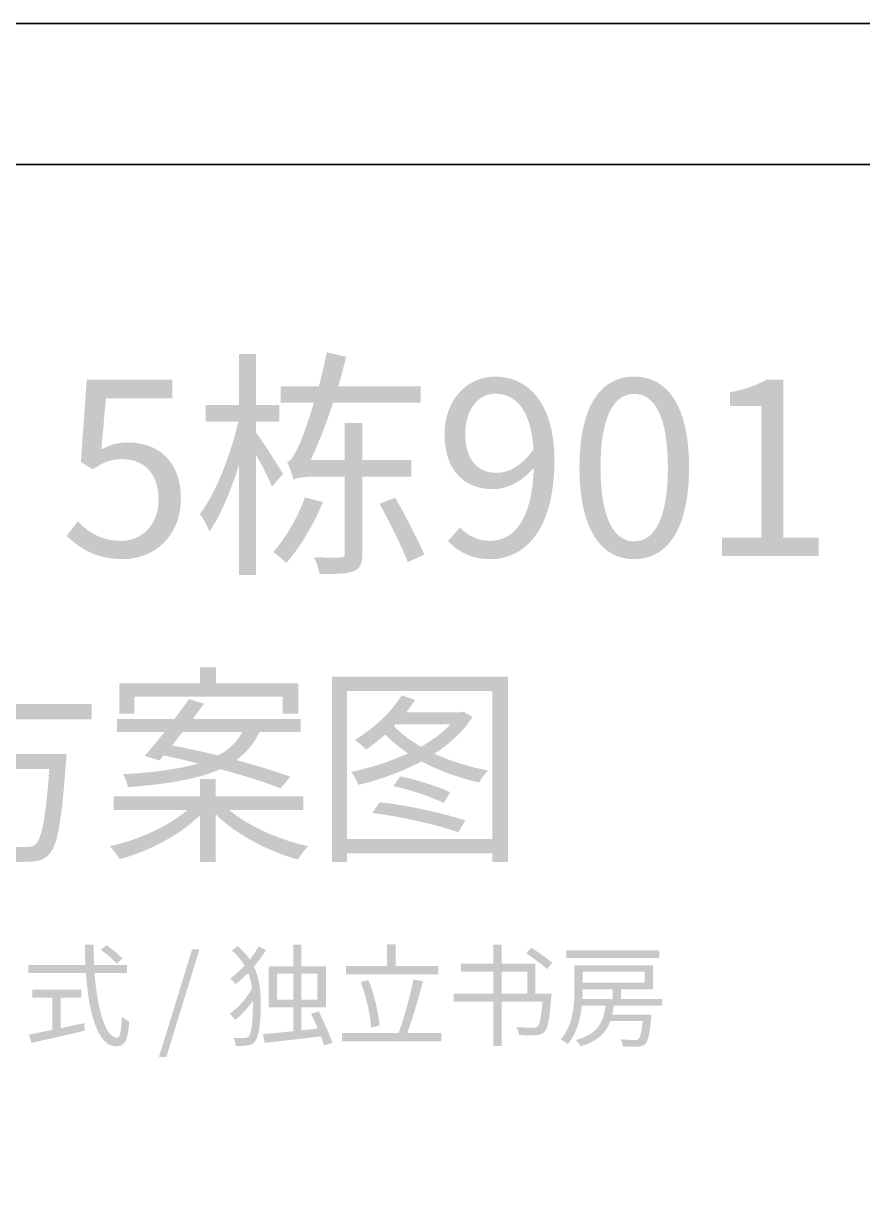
# Model space of a CAD drawing. Header units: millimetres. Extents: x -4600 to 229000, y -4300 to 19460.
# Drawn here: x 140977 to 143358, y 16114 to 19460 of the extents above; entities that cross this region are included whole.
import ezdxf

# ---------------------------------------------------------------- set-up
doc = ezdxf.new("R2010")
doc.units = ezdxf.units.MM
doc.header["$LTSCALE"] = 100
doc.layers.add('A-NOTE', color=7, linetype='Continuous', lineweight=18)
doc.layers.add('A-SHEET', color=7, linetype='Continuous', lineweight=35)

# ---------------------------------------------------------------- blocks, each defined once
blk = doc.blocks.new('A04_SHEET')
at = {"layer": 'A-NOTE'}
h = blk.add_hatch(color=256, dxfattribs=at)
edge = h.paths.add_edge_path()
edge.add_line((21588.8, 18523), (21588.8, 18378.4))
edge.add_line((21588.8, 18378.4), (21494, 18378.4))
edge.add_line((21494, 18378.4), (21494, 18330.6))
edge.add_line((21494, 18330.6), (21586.8, 18330.6))
edge.add_spline(control_points=[(21586.8, 18330.6), (21564.9, 18235.8), (21521.3, 18126), (21477.6, 18068.7)], knot_values=[0, 0, 0, 0, 1, 1, 1, 1], degree=3, periodic=0)
edge.add_spline(control_points=[(21477.6, 18068.7), (21487.2, 18055.7), (21499.5, 18033.9), (21504.9, 18019.6)], knot_values=[0, 0, 0, 0, 1, 1, 1, 1], degree=3, periodic=0)
edge.add_spline(control_points=[(21504.9, 18019.6), (21535.6, 18063.9), (21565.6, 18134.9), (21588.8, 18209.2)], knot_values=[0, 0, 0, 0, 1, 1, 1, 1], degree=3, periodic=0)
edge.add_line((21588.8, 18209.2), (21588.8, 17896.1))
edge.add_line((21588.8, 17896.1), (21637.2, 17896.1))
edge.add_line((21637.2, 17896.1), (21637.2, 18236.5))
edge.add_spline(control_points=[(21637.2, 18236.5), (21655, 18205.1), (21674.1, 18167.6), (21682.3, 18147.1)], knot_values=[0, 0, 0, 0, 1, 1, 1, 1], degree=3, periodic=0)
edge.add_line((21682.3, 18147.1), (21713.6, 18182.6))
edge.add_spline(control_points=[(21713.6, 18182.6), (21702.7, 18201.7), (21654.3, 18277.4), (21637.2, 18299.9)], knot_values=[0, 0, 0, 0, 1, 1, 1, 1], degree=3, periodic=0)
edge.add_line((21637.2, 18299.9), (21637.2, 18330.6))
edge.add_line((21637.2, 18330.6), (21703.4, 18330.6))
edge.add_line((21703.4, 18330.6), (21703.4, 18378.4))
edge.add_line((21703.4, 18378.4), (21637.2, 18378.4))
edge.add_line((21637.2, 18378.4), (21637.2, 18523))
edge.add_line((21637.2, 18523), (21588.8, 18523))
h = blk.add_hatch(color=256, dxfattribs=at)
edge = h.paths.add_edge_path()
edge.add_line((21706.8, 18431.6), (21706.8, 18384.5))
edge.add_line((21706.8, 18384.5), (21801, 18384.5))
edge.add_spline(control_points=[(21801, 18384.5), (21785.3, 18332), (21769.6, 18289.7), (21762.8, 18273.3)], knot_values=[0, 0, 0, 0, 1, 1, 1, 1], degree=3, periodic=0)
edge.add_spline(control_points=[(21762.8, 18273.3), (21748.4, 18242), (21738.2, 18220.1), (21725.2, 18216.7)], knot_values=[0, 0, 0, 0, 1, 1, 1, 1], degree=3, periodic=0)
edge.add_spline(control_points=[(21725.2, 18216.7), (21732.1, 18202.4), (21740.9, 18176.5), (21743.7, 18165.6)], knot_values=[0, 0, 0, 0, 1, 1, 1, 1], degree=3, periodic=0)
edge.add_spline(control_points=[(21743.7, 18165.6), (21749.8, 18171.7), (21772.3, 18175.1), (21803.7, 18175.1)], knot_values=[0, 0, 0, 0, 1, 1, 1, 1], degree=3, periodic=0)
edge.add_line((21803.7, 18175.1), (21888.9, 18175.1))
edge.add_line((21888.9, 18175.1), (21888.9, 17958.2))
edge.add_spline(control_points=[(21888.9, 17958.2), (21888.9, 17948.6), (21886.2, 17946.6), (21876.7, 17945.9), (21867.8, 17945.2), (21836.4, 17945.2), (21801.6, 17946.6)], knot_values=[0, 0, 0, 0, 1, 1, 1, 2, 2, 2, 2], degree=3, periodic=0)
edge.add_spline(control_points=[(21801.6, 17946.6), (21808.5, 17932.3), (21815.3, 17911.8), (21817.3, 17898.8)], knot_values=[0, 0, 0, 0, 1, 1, 1, 1], degree=3, periodic=0)
edge.add_spline(control_points=[(21817.3, 17898.8), (21863.7, 17898.8), (21894.4, 17899.5), (21914.2, 17907)], knot_values=[0, 0, 0, 0, 1, 1, 1, 1], degree=3, periodic=0)
edge.add_spline(control_points=[(21914.2, 17907), (21933.3, 17915.2), (21938.7, 17929.5), (21938.7, 17957.5)], knot_values=[0, 0, 0, 0, 1, 1, 1, 1], degree=3, periodic=0)
edge.add_line((21938.7, 17957.5), (21938.7, 18175.1))
edge.add_line((21938.7, 18175.1), (22077.9, 18175.1))
edge.add_line((22077.9, 18175.1), (22077.9, 18222.2))
edge.add_line((22077.9, 18222.2), (21938.7, 18222.2))
edge.add_line((21938.7, 18222.2), (21938.7, 18327.2))
edge.add_line((21938.7, 18327.2), (21888.9, 18327.2))
edge.add_line((21888.9, 18327.2), (21888.9, 18222.2))
edge.add_line((21888.9, 18222.2), (21792.1, 18222.2))
edge.add_spline(control_points=[(21792.1, 18222.2), (21814.6, 18269.9), (21836.4, 18325.9), (21855.5, 18384.5)], knot_values=[0, 0, 0, 0, 1, 1, 1, 1], degree=3, periodic=0)
edge.add_line((21855.5, 18384.5), (22103.8, 18384.5))
edge.add_line((22103.8, 18384.5), (22103.8, 18431.6))
edge.add_line((22103.8, 18431.6), (21870.5, 18431.6))
edge.add_spline(control_points=[(21870.5, 18431.6), (21878.7, 18459.5), (21886.2, 18487.5), (21892.4, 18514.8)], knot_values=[0, 0, 0, 0, 1, 1, 1, 1], degree=3, periodic=0)
edge.add_line((21892.4, 18514.8), (21837.1, 18527.8))
edge.add_spline(control_points=[(21837.1, 18527.8), (21831.7, 18495.7), (21823.5, 18463), (21815.3, 18431.6)], knot_values=[0, 0, 0, 0, 1, 1, 1, 1], degree=3, periodic=0)
edge.add_line((21815.3, 18431.6), (21706.8, 18431.6))
edge = h.paths.add_edge_path(flags=0)
edge.add_spline(control_points=[(21775.7, 18116.4), (21758, 18066), (21723.2, 18002.5), (21685.7, 17961.6)], knot_values=[0, 0, 0, 0, 1, 1, 1, 1], degree=3, periodic=0)
edge.add_spline(control_points=[(21685.7, 17961.6), (21696.6, 17953.4), (21713.6, 17939.8), (21722.5, 17930.2)], knot_values=[0, 0, 0, 0, 1, 1, 1, 1], degree=3, periodic=0)
edge.add_spline(control_points=[(21722.5, 17930.2), (21763.4, 17975.2), (21802.3, 18044.1), (21826.9, 18102.8)], knot_values=[0, 0, 0, 0, 1, 1, 1, 1], degree=3, periodic=0)
edge.add_line((21826.9, 18102.8), (21775.7, 18116.4))
edge = h.paths.add_edge_path(flags=0)
edge.add_spline(control_points=[(21987.2, 18098.7), (22016.5, 18045.5), (22051.3, 17974.6), (22067.7, 17932.9)], knot_values=[0, 0, 0, 0, 1, 1, 1, 1], degree=3, periodic=0)
edge.add_line((22067.7, 17932.9), (22114.7, 17954.1))
edge.add_spline(control_points=[(22114.7, 17954.1), (22097, 17994.3), (22061.5, 18063.2), (22032.2, 18115.1)], knot_values=[0, 0, 0, 0, 1, 1, 1, 1], degree=3, periodic=0)
edge.add_line((22032.2, 18115.1), (21987.2, 18098.7))
h = blk.add_hatch(color=256, dxfattribs=at)
edge = h.paths.add_edge_path()
edge.add_spline(control_points=[(21260, 17941.1), (21343.9, 17941.1), (21423.7, 18003.2), (21423.7, 18112.3), (21423.7, 18222.9), (21355.5, 18272), (21273, 18272), (21243, 18272), (21220.5, 18264.5), (21198, 18252.2)], knot_values=[0, 0, 0, 0, 1, 1, 1, 2, 2, 2, 3, 3, 3, 3], degree=3, periodic=0)
edge.add_line((21198, 18252.2), (21210.9, 18396.8))
edge.add_line((21210.9, 18396.8), (21399.2, 18396.8))
edge.add_line((21399.2, 18396.8), (21399.2, 18450))
edge.add_line((21399.2, 18450), (21156.3, 18450))
edge.add_line((21156.3, 18450), (21140, 18216.7))
edge.add_line((21140, 18216.7), (21173.4, 18195.6))
edge.add_spline(control_points=[(21173.4, 18195.6), (21202, 18214.7), (21223.2, 18224.9), (21256.6, 18224.9), (21319.4, 18224.9), (21360.3, 18182.6), (21360.3, 18111), (21360.3, 18038), (21313.2, 17993), (21253.9, 17993), (21195.9, 17993), (21159.1, 18019.6), (21131.1, 18048.2)], knot_values=[0, 0, 0, 0, 1, 1, 1, 2, 2, 2, 3, 3, 3, 4, 4, 4, 4], degree=3, periodic=0)
edge.add_line((21131.1, 18048.2), (21099.7, 18007.3))
edge.add_spline(control_points=[(21099.7, 18007.3), (21133.8, 17973.9), (21181.6, 17941.1), (21260, 17941.1)], knot_values=[0, 0, 0, 0, 1, 1, 1, 1], degree=3, periodic=0)
h = blk.add_hatch(color=256, dxfattribs=at)
edge = h.paths.add_edge_path()
edge.add_spline(control_points=[(22302.3, 17941.1), (22395.8, 17941.1), (22483.8, 18018.9), (22483.8, 18221.5), (22483.8, 18380.4), (22411.5, 18458.9), (22315.3, 18458.9), (22237.5, 18458.9), (22172, 18394.1), (22172, 18296.5), (22172, 18193.5), (22226.6, 18139.6), (22309.8, 18139.6), (22351.4, 18139.6), (22394.4, 18163.5), (22425.1, 18200.3)], knot_values=[0, 0, 0, 0, 1, 1, 1, 2, 2, 2, 3, 3, 3, 4, 4, 4, 5, 5, 5, 5], degree=3, periodic=0)
edge.add_spline(control_points=[(22425.1, 18200.3), (22420.3, 18045.5), (22364.4, 17993), (22300.3, 17993), (22267.5, 17993), (22237.5, 18007.3), (22215.7, 18031.2)], knot_values=[0, 0, 0, 0, 1, 1, 1, 2, 2, 2, 2], degree=3, periodic=0)
edge.add_line((22215.7, 18031.2), (22181.6, 17992.3))
edge.add_spline(control_points=[(22181.6, 17992.3), (22209.5, 17963), (22247.7, 17941.1), (22302.3, 17941.1)], knot_values=[0, 0, 0, 0, 1, 1, 1, 1], degree=3, periodic=0)
edge = h.paths.add_edge_path(flags=0)
edge.add_spline(control_points=[(22424.4, 18252.9), (22391, 18205.1), (22353.5, 18186), (22320.1, 18186), (22260.7, 18186), (22230.7, 18229.7), (22230.7, 18296.5), (22230.7, 18365.4), (22267.5, 18410.4), (22316, 18410.4), (22379.4, 18410.4), (22417.6, 18355.9), (22424.4, 18252.9)], knot_values=[0, 0, 0, 0, 1, 1, 1, 2, 2, 2, 3, 3, 3, 4, 4, 4, 4], degree=3, periodic=0)
h = blk.add_hatch(color=256, dxfattribs=at)
edge = h.paths.add_edge_path()
edge.add_spline(control_points=[(22710.2, 17941.1), (22805, 17941.1), (22865.8, 18027.1), (22865.8, 18201.7), (22865.8, 18375), (22805, 18458.9), (22710.2, 18458.9), (22614.7, 18458.9), (22554.7, 18375), (22554.7, 18201.7), (22554.7, 18027.1), (22614.7, 17941.1), (22710.2, 17941.1)], knot_values=[0, 0, 0, 0, 1, 1, 1, 2, 2, 2, 3, 3, 3, 4, 4, 4, 4], degree=3, periodic=0)
edge = h.paths.add_edge_path(flags=0)
edge.add_spline(control_points=[(22710.2, 17991.6), (22653.6, 17991.6), (22614.7, 18055), (22614.7, 18201.7), (22614.7, 18347.7), (22653.6, 18409.8), (22710.2, 18409.8), (22766.8, 18409.8), (22805.7, 18347.7), (22805.7, 18201.7), (22805.7, 18055), (22766.8, 17991.6), (22710.2, 17991.6)], knot_values=[0, 0, 0, 0, 1, 1, 1, 2, 2, 2, 3, 3, 3, 4, 4, 4, 4], degree=3, periodic=0)
h = blk.add_hatch(color=256, dxfattribs=at)
edge = h.paths.add_edge_path()
edge.add_line((22959.2, 17950), (23233.4, 17950))
edge.add_line((23233.4, 17950), (23233.4, 18001.8))
edge.add_line((23233.4, 18001.8), (23133.2, 18001.8))
edge.add_line((23133.2, 18001.8), (23133.2, 18450))
edge.add_line((23133.2, 18450), (23085.4, 18450))
edge.add_spline(control_points=[(23085.4, 18450), (23058.1, 18434.3), (23026.1, 18422.7), (22981.7, 18414.5)], knot_values=[0, 0, 0, 0, 1, 1, 1, 1], degree=3, periodic=0)
edge.add_line((22981.7, 18414.5), (22981.7, 18375))
edge.add_line((22981.7, 18375), (23071.1, 18375))
edge.add_line((23071.1, 18375), (23071.1, 18001.8))
edge.add_line((23071.1, 18001.8), (22959.2, 18001.8))
edge.add_line((22959.2, 18001.8), (22959.2, 17950))
h = blk.add_hatch(color=256, dxfattribs=at)
edge = h.paths.add_edge_path()
edge.add_line((20876, 17636), (20876, 17530.4))
edge.add_line((20876, 17530.4), (20632.9, 17530.4))
edge.add_line((20632.9, 17530.4), (20632.9, 17487.2))
edge.add_line((20632.9, 17487.2), (20817.8, 17487.2))
edge.add_spline(control_points=[(20817.8, 17487.2), (20811.2, 17348.5), (20793.8, 17192.4), (20626.3, 17116.2)], knot_values=[0, 0, 0, 0, 1, 1, 1, 1], degree=3, periodic=0)
edge.add_spline(control_points=[(20626.3, 17116.2), (20638.3, 17107.2), (20652.1, 17091), (20659.3, 17079.6)], knot_values=[0, 0, 0, 0, 1, 1, 1, 1], degree=3, periodic=0)
edge.add_spline(control_points=[(20659.3, 17079.6), (20781.8, 17138.4), (20829.8, 17238), (20851.4, 17345.5)], knot_values=[0, 0, 0, 0, 1, 1, 1, 1], degree=3, periodic=0)
edge.add_line((20851.4, 17345.5), (21050.1, 17345.5))
edge.add_spline(control_points=[(21050.1, 17345.5), (21040.5, 17206.8), (21028.5, 17147.4), (21011.1, 17131.8), (21003.9, 17125.2), (20996.1, 17124.6), (20982.3, 17124.6), (20966.7, 17124.6), (20924, 17125.2), (20880.8, 17128.8)], knot_values=[0, 0, 0, 0, 1, 1, 1, 2, 2, 2, 3, 3, 3, 3], degree=3, periodic=0)
edge.add_spline(control_points=[(20880.8, 17128.8), (20889.8, 17116.2), (20895.8, 17097.6), (20897, 17085)], knot_values=[0, 0, 0, 0, 1, 1, 1, 1], degree=3, periodic=0)
edge.add_spline(control_points=[(20897, 17085), (20937.2, 17082.6), (20977.5, 17082), (20997.9, 17083.2), (21021.3, 17084.4), (21035.7, 17089.2), (21049.5, 17103.6), (21072.9, 17127.6), (21085.5, 17194.2), (21097.5, 17366.5)], knot_values=[0, 0, 0, 0, 1, 1, 1, 2, 2, 2, 3, 3, 3, 3], degree=3, periodic=0)
edge.add_spline(control_points=[(21097.5, 17366.5), (21098.7, 17373.7), (21099.3, 17388.7), (21099.3, 17388.7)], knot_values=[0, 0, 0, 0, 1, 1, 1, 1], degree=3, periodic=0)
edge.add_line((21099.3, 17388.7), (20858.6, 17388.7))
edge.add_spline(control_points=[(20858.6, 17388.7), (20862.8, 17421.7), (20865.8, 17454.7), (20867.6, 17487.2)], knot_values=[0, 0, 0, 0, 1, 1, 1, 1], degree=3, periodic=0)
edge.add_line((20867.6, 17487.2), (21170.2, 17487.2))
edge.add_line((21170.2, 17487.2), (21170.2, 17530.4))
edge.add_line((21170.2, 17530.4), (20922.2, 17530.4))
edge.add_line((20922.2, 17530.4), (20922.2, 17636))
edge.add_line((20922.2, 17636), (20876, 17636))
for points in [[(21249.4, 17589.2), (21249.4, 17502.8), (21292, 17502.8), (21292, 17550.8), (21712.8, 17550.8), (21712.8, 17502.8), (21756.6, 17502.8), (21756.6, 17589.2), (21523.1, 17589.2), (21523.1, 17634.2), (21478.1, 17634.2), (21478.1, 17589.2), (21249.4, 17589.2)], [(21361.3, 16528.8), (21382.3, 16528.8), (21476.2, 16834.1), (21455.5, 16834.1), (21361.3, 16528.8)], [(22009, 16848.6), (22009, 16786.8), (21891.9, 16786.8), (21891.9, 16763.5), (22153.9, 16763.5), (22153.9, 16786.8), (22033.4, 16786.8), (22033.4, 16848.6), (22009, 16848.6)], [(22517.9, 16831.6), (22517.9, 16810.3), (22781.5, 16810.3), (22781.5, 16831.6), (22517.9, 16831.6)]]:
    blk.add_hatch(color=256, dxfattribs=at).paths.add_polyline_path(points)
h = blk.add_hatch(color=256, dxfattribs=at)
h.paths.add_polyline_path([(21852.1, 17607.8), (21852.1, 17082), (21895.3, 17082), (21895.3, 17107.2), (22307.1, 17107.2), (22307.1, 17082), (22352.1, 17082), (22352.1, 17607.8), (21852.1, 17607.8)])
h.paths.add_polyline_path([(21895.3, 17147.4), (21895.3, 17567), (22307.1, 17567), (22307.1, 17147.4), (21895.3, 17147.4)], flags=0)
edge = h.paths.add_edge_path(flags=0)
edge.add_spline(control_points=[(22050.2, 17555), (22020.1, 17505.8), (21968.5, 17458.9), (21916.9, 17428.3)], knot_values=[0, 0, 0, 0, 1, 1, 1, 1], degree=3, periodic=0)
edge.add_spline(control_points=[(21916.9, 17428.3), (21926.5, 17422.3), (21942.1, 17408.5), (21948.7, 17401.3)], knot_values=[0, 0, 0, 0, 1, 1, 1, 1], degree=3, periodic=0)
edge.add_spline(control_points=[(21948.7, 17401.3), (21966.7, 17413.3), (21985.3, 17427.7), (22003.9, 17443.9)], knot_values=[0, 0, 0, 0, 1, 1, 1, 1], degree=3, periodic=0)
edge.add_spline(control_points=[(22003.9, 17443.9), (22021.9, 17424.7), (22044.1, 17406.7), (22068.2, 17390.5)], knot_values=[0, 0, 0, 0, 1, 1, 1, 1], degree=3, periodic=0)
edge.add_spline(control_points=[(22068.2, 17390.5), (22017.1, 17366.5), (21959.5, 17348.5), (21906.1, 17337.7)], knot_values=[0, 0, 0, 0, 1, 1, 1, 1], degree=3, periodic=0)
edge.add_spline(control_points=[(21906.1, 17337.7), (21913.9, 17329.3), (21923.5, 17311.9), (21927.7, 17301.1)], knot_values=[0, 0, 0, 0, 1, 1, 1, 1], degree=3, periodic=0)
edge.add_spline(control_points=[(21927.7, 17301.1), (21986.5, 17314.9), (22049.5, 17337.1), (22106.6, 17367.7)], knot_values=[0, 0, 0, 0, 1, 1, 1, 1], degree=3, periodic=0)
edge.add_spline(control_points=[(22106.6, 17367.7), (22156.4, 17340.7), (22213.4, 17320.3), (22270.5, 17307.7)], knot_values=[0, 0, 0, 0, 1, 1, 1, 1], degree=3, periodic=0)
edge.add_spline(control_points=[(22270.5, 17307.7), (22275.9, 17318.5), (22287.3, 17334.1), (22295.7, 17341.9)], knot_values=[0, 0, 0, 0, 1, 1, 1, 1], degree=3, periodic=0)
edge.add_spline(control_points=[(22295.7, 17341.9), (22242.8, 17351.5), (22190, 17367.7), (22143.2, 17389.3)], knot_values=[0, 0, 0, 0, 1, 1, 1, 1], degree=3, periodic=0)
edge.add_spline(control_points=[(22143.2, 17389.3), (22188.2, 17418.7), (22226, 17452.9), (22251.2, 17493.8)], knot_values=[0, 0, 0, 0, 1, 1, 1, 1], degree=3, periodic=0)
edge.add_line((22251.2, 17493.8), (22225.4, 17508.8))
edge.add_line((22225.4, 17508.8), (22218.8, 17507))
edge.add_line((22218.8, 17507), (22063.4, 17507))
edge.add_spline(control_points=[(22063.4, 17507), (22072.4, 17518.4), (22080.8, 17529.8), (22088, 17541.8)], knot_values=[0, 0, 0, 0, 1, 1, 1, 1], degree=3, periodic=0)
edge.add_line((22088, 17541.8), (22050.2, 17555))
edge = h.paths.add_edge_path(flags=0)
edge.add_line((22028.5, 17468), (22032.7, 17472.2))
edge.add_line((22032.7, 17472.2), (22188.2, 17472.2))
edge.add_spline(control_points=[(22188.2, 17472.2), (22166.6, 17448.7), (22137.8, 17427.7), (22105.4, 17409.1)], knot_values=[0, 0, 0, 0, 1, 1, 1, 1], degree=3, periodic=0)
edge.add_spline(control_points=[(22105.4, 17409.1), (22074.8, 17426.5), (22048.3, 17446.3), (22028.5, 17468)], knot_values=[0, 0, 0, 0, 1, 1, 1, 1], degree=3, periodic=0)
edge = h.paths.add_edge_path(flags=0)
edge.add_spline(control_points=[(21966.7, 17221.2), (22049.5, 17211), (22153.4, 17187), (22211, 17166.6)], knot_values=[0, 0, 0, 0, 1, 1, 1, 1], degree=3, periodic=0)
edge.add_line((22211, 17166.6), (22230.8, 17200.2))
edge.add_spline(control_points=[(22230.8, 17200.2), (22172.6, 17219.4), (22068.8, 17242.9), (21987.7, 17251.9)], knot_values=[0, 0, 0, 0, 1, 1, 1, 1], degree=3, periodic=0)
edge.add_line((21987.7, 17251.9), (21966.7, 17221.2))
edge = h.paths.add_edge_path(flags=0)
edge.add_spline(control_points=[(22026.7, 17297.5), (22074.8, 17287.3), (22136, 17266.3), (22169.6, 17249.5)], knot_values=[0, 0, 0, 0, 1, 1, 1, 1], degree=3, periodic=0)
edge.add_line((22169.6, 17249.5), (22188.2, 17280.1))
edge.add_spline(control_points=[(22188.2, 17280.1), (22154.6, 17295.7), (22094, 17315.5), (22045.9, 17325.1)], knot_values=[0, 0, 0, 0, 1, 1, 1, 1], degree=3, periodic=0)
edge.add_line((22045.9, 17325.1), (22026.7, 17297.5))
h = blk.add_hatch(color=256, dxfattribs=at)
edge = h.paths.add_edge_path()
edge.add_line((21446.9, 17544.2), (21405.5, 17487.8))
edge.add_line((21405.5, 17487.8), (21242.8, 17487.8))
edge.add_line((21242.8, 17487.8), (21242.8, 17451.1))
edge.add_line((21242.8, 17451.1), (21377.2, 17451.1))
edge.add_spline(control_points=[(21377.2, 17451.1), (21357.4, 17425.9), (21337.6, 17401.9), (21320.8, 17383.3)], knot_values=[0, 0, 0, 0, 1, 1, 1, 1], degree=3, periodic=0)
edge.add_line((21320.8, 17383.3), (21362.8, 17370.1))
edge.add_line((21362.8, 17370.1), (21374.8, 17384.5))
edge.add_spline(control_points=[(21374.8, 17384.5), (21406.1, 17377.9), (21439.7, 17370.1), (21472.7, 17361.7)], knot_values=[0, 0, 0, 0, 1, 1, 1, 1], degree=3, periodic=0)
edge.add_spline(control_points=[(21472.7, 17361.7), (21422.3, 17346.7), (21353.2, 17336.5), (21259, 17331.1)], knot_values=[0, 0, 0, 0, 1, 1, 1, 1], degree=3, periodic=0)
edge.add_spline(control_points=[(21259, 17331.1), (21264.4, 17321.5), (21271.6, 17305.3), (21273.4, 17294.5)], knot_values=[0, 0, 0, 0, 1, 1, 1, 1], degree=3, periodic=0)
edge.add_spline(control_points=[(21273.4, 17294.5), (21392.9, 17303.5), (21476.3, 17319.1), (21535.1, 17345.5)], knot_values=[0, 0, 0, 0, 1, 1, 1, 1], degree=3, periodic=0)
edge.add_spline(control_points=[(21535.1, 17345.5), (21602.3, 17327.5), (21664.8, 17307.7), (21706.8, 17290.9)], knot_values=[0, 0, 0, 0, 1, 1, 1, 1], degree=3, periodic=0)
edge.add_line((21706.8, 17290.9), (21733.8, 17323.9))
edge.add_spline(control_points=[(21733.8, 17323.9), (21694.2, 17338.9), (21639.6, 17355.7), (21580.7, 17371.3)], knot_values=[0, 0, 0, 0, 1, 1, 1, 1], degree=3, periodic=0)
edge.add_spline(control_points=[(21580.7, 17371.3), (21610.8, 17392.9), (21631.8, 17418.7), (21646.8, 17451.1)], knot_values=[0, 0, 0, 0, 1, 1, 1, 1], degree=3, periodic=0)
edge.add_line((21646.8, 17451.1), (21763.2, 17451.1))
edge.add_line((21763.2, 17451.1), (21763.2, 17487.8))
edge.add_line((21763.2, 17487.8), (21457.1, 17487.8))
edge.add_line((21457.1, 17487.8), (21489.5, 17531))
edge.add_line((21489.5, 17531), (21446.9, 17544.2))
edge = h.paths.add_edge_path(flags=0)
edge.add_line((21428.9, 17451.1), (21598.1, 17451.1))
edge.add_spline(control_points=[(21598.1, 17451.1), (21583.7, 17424.1), (21562.1, 17401.9), (21529.1, 17384.5)], knot_values=[0, 0, 0, 0, 1, 1, 1, 1], degree=3, periodic=0)
edge.add_spline(control_points=[(21529.1, 17384.5), (21484.7, 17395.3), (21439.1, 17404.9), (21398.3, 17412.7)], knot_values=[0, 0, 0, 0, 1, 1, 1, 1], degree=3, periodic=0)
edge.add_line((21398.3, 17412.7), (21428.9, 17451.1))
h = blk.add_hatch(color=256, dxfattribs=at)
edge = h.paths.add_edge_path()
edge.add_line((21232.6, 17268.1), (21232.6, 17229.6))
edge.add_line((21232.6, 17229.6), (21442.1, 17229.6))
edge.add_spline(control_points=[(21442.1, 17229.6), (21388.6, 17183.4), (21301.6, 17144.4), (21221.8, 17127)], knot_values=[0, 0, 0, 0, 1, 1, 1, 1], degree=3, periodic=0)
edge.add_spline(control_points=[(21221.8, 17127), (21230.8, 17118), (21244, 17101.2), (21250, 17090.4)], knot_values=[0, 0, 0, 0, 1, 1, 1, 1], degree=3, periodic=0)
edge.add_spline(control_points=[(21250, 17090.4), (21332.2, 17112), (21421.1, 17158.8), (21477.5, 17214.6)], knot_values=[0, 0, 0, 0, 1, 1, 1, 1], degree=3, periodic=0)
edge.add_line((21477.5, 17214.6), (21477.5, 17082.6))
edge.add_line((21477.5, 17082.6), (21522.5, 17082.6))
edge.add_line((21522.5, 17082.6), (21522.5, 17217.6))
edge.add_spline(control_points=[(21522.5, 17217.6), (21580.1, 17160), (21672, 17112), (21756, 17089.2)], knot_values=[0, 0, 0, 0, 1, 1, 1, 1], degree=3, periodic=0)
edge.add_spline(control_points=[(21756, 17089.2), (21762, 17100.6), (21775.2, 17118), (21784.8, 17127)], knot_values=[0, 0, 0, 0, 1, 1, 1, 1], degree=3, periodic=0)
edge.add_spline(control_points=[(21784.8, 17127), (21703.8, 17144.4), (21615.6, 17183.4), (21560.9, 17229.6)], knot_values=[0, 0, 0, 0, 1, 1, 1, 1], degree=3, periodic=0)
edge.add_line((21560.9, 17229.6), (21771, 17229.6))
edge.add_line((21771, 17229.6), (21771, 17268.1))
edge.add_line((21771, 17268.1), (21522.5, 17268.1))
edge.add_line((21522.5, 17268.1), (21522.5, 17317.9))
edge.add_line((21522.5, 17317.9), (21477.5, 17317.9))
edge.add_line((21477.5, 17317.9), (21477.5, 17268.1))
edge.add_line((21477.5, 17268.1), (21232.6, 17268.1))
h = blk.add_hatch(color=256, dxfattribs=at)
edge = h.paths.add_edge_path()
edge.add_spline(control_points=[(21151.1, 16847.3), (21151.1, 16827.9), (21151.7, 16808.7), (21152.7, 16789.9)], knot_values=[0, 0, 0, 0, 1, 1, 1, 1], degree=3, periodic=0)
edge.add_line((21152.7, 16789.9), (20991.1, 16789.9))
edge.add_line((20991.1, 16789.9), (20991.1, 16767))
edge.add_line((20991.1, 16767), (21154.2, 16767))
edge.add_spline(control_points=[(21154.2, 16767), (21162.4, 16650.3), (21188.7, 16559.3), (21240.2, 16559.3), (21264.4, 16559.3), (21273.2, 16575.3), (21277.2, 16630.2)], knot_values=[0, 0, 0, 0, 1, 1, 1, 2, 2, 2, 2], degree=3, periodic=0)
edge.add_spline(control_points=[(21277.2, 16630.2), (21270.6, 16632.7), (21261.9, 16638), (21256.5, 16643.4)], knot_values=[0, 0, 0, 0, 1, 1, 1, 1], degree=3, periodic=0)
edge.add_spline(control_points=[(21256.5, 16643.4), (21254.3, 16601.3), (21250.9, 16583.7), (21242.1, 16583.7), (21211, 16583.7), (21186.5, 16660.6), (21178.7, 16767)], knot_values=[0, 0, 0, 0, 1, 1, 1, 2, 2, 2, 2], degree=3, periodic=0)
edge.add_line((21178.7, 16767), (21271, 16767))
edge.add_line((21271, 16767), (21271, 16789.9))
edge.add_line((21271, 16789.9), (21177.4, 16789.9))
edge.add_spline(control_points=[(21177.4, 16789.9), (21176.5, 16808.4), (21176.2, 16827.6), (21176.2, 16847.3)], knot_values=[0, 0, 0, 0, 1, 1, 1, 1], degree=3, periodic=0)
edge.add_line((21176.2, 16847.3), (21151.1, 16847.3))
edge = h.paths.add_edge_path(flags=0)
edge.add_line((20992.3, 16592.5), (20999.8, 16569.3))
edge.add_spline(control_points=[(20999.8, 16569.3), (21040, 16578.1), (21097.7, 16591.3), (21151.1, 16603.8)], knot_values=[0, 0, 0, 0, 1, 1, 1, 1], degree=3, periodic=0)
edge.add_line((21151.1, 16603.8), (21149.2, 16625.2))
edge.add_line((21149.2, 16625.2), (21082.1, 16610.7))
edge.add_line((21082.1, 16610.7), (21082.1, 16697.3))
edge.add_line((21082.1, 16697.3), (21140.7, 16697.3))
edge.add_line((21140.7, 16697.3), (21140.7, 16720.2))
edge.add_line((21140.7, 16720.2), (21002, 16720.2))
edge.add_line((21002, 16720.2), (21002, 16697.3))
edge.add_line((21002, 16697.3), (21058.5, 16697.3))
edge.add_line((21058.5, 16697.3), (21058.5, 16606))
edge.add_line((21058.5, 16606), (20992.3, 16592.5))
edge = h.paths.add_edge_path(flags=0)
edge.add_spline(control_points=[(21196.3, 16833.2), (21212.6, 16821.9), (21232, 16805), (21241.5, 16793.7)], knot_values=[0, 0, 0, 0, 1, 1, 1, 1], degree=3, periodic=0)
edge.add_line((21241.5, 16793.7), (21257.8, 16808.4))
edge.add_spline(control_points=[(21257.8, 16808.4), (21248.4, 16819.4), (21228.3, 16835.4), (21212.3, 16846.4)], knot_values=[0, 0, 0, 0, 1, 1, 1, 1], degree=3, periodic=0)
edge.add_line((21212.3, 16846.4), (21196.3, 16833.2))
h = blk.add_hatch(color=256, dxfattribs=at)
edge = h.paths.add_edge_path()
edge.add_spline(control_points=[(21644.4, 16843.2), (21637.8, 16831), (21629.3, 16818.1), (21619.2, 16805.9)], knot_values=[0, 0, 0, 0, 1, 1, 1, 1], degree=3, periodic=0)
edge.add_spline(control_points=[(21619.2, 16805.9), (21610.5, 16818.8), (21599.2, 16831.3), (21584.7, 16843.6)], knot_values=[0, 0, 0, 0, 1, 1, 1, 1], degree=3, periodic=0)
edge.add_line((21584.7, 16843.6), (21568.1, 16831))
edge.add_spline(control_points=[(21568.1, 16831), (21583.8, 16817.2), (21595.7, 16803.1), (21604.2, 16788.3)], knot_values=[0, 0, 0, 0, 1, 1, 1, 1], degree=3, periodic=0)
edge.add_spline(control_points=[(21604.2, 16788.3), (21591.3, 16774.5), (21577.5, 16761.7), (21563.1, 16751.3)], knot_values=[0, 0, 0, 0, 1, 1, 1, 1], degree=3, periodic=0)
edge.add_spline(control_points=[(21563.1, 16751.3), (21568.4, 16747.5), (21575.6, 16740.9), (21579.4, 16736.2)], knot_values=[0, 0, 0, 0, 1, 1, 1, 1], degree=3, periodic=0)
edge.add_spline(control_points=[(21579.4, 16736.2), (21591.3, 16745.7), (21603.2, 16756.3), (21614.5, 16767.6)], knot_values=[0, 0, 0, 0, 1, 1, 1, 1], degree=3, periodic=0)
edge.add_spline(control_points=[(21614.5, 16767.6), (21620.2, 16753.5), (21623.6, 16738.8), (21625.5, 16723.7)], knot_values=[0, 0, 0, 0, 1, 1, 1, 1], degree=3, periodic=0)
edge.add_spline(control_points=[(21625.5, 16723.7), (21610.8, 16696.4), (21585, 16666.9), (21561.8, 16652.1)], knot_values=[0, 0, 0, 0, 1, 1, 1, 1], degree=3, periodic=0)
edge.add_spline(control_points=[(21561.8, 16652.1), (21567.5, 16647.8), (21574.1, 16639.6), (21577.8, 16634.3)], knot_values=[0, 0, 0, 0, 1, 1, 1, 1], degree=3, periodic=0)
edge.add_spline(control_points=[(21577.8, 16634.3), (21594.8, 16647.4), (21613, 16667.5), (21628, 16688.9)], knot_values=[0, 0, 0, 0, 1, 1, 1, 1], degree=3, periodic=0)
edge.add_line((21628, 16688.9), (21628, 16678.8))
edge.add_spline(control_points=[(21628, 16678.8), (21628, 16637.4), (21624.9, 16599.4), (21617.1, 16588.8), (21614.5, 16585.3), (21611.4, 16584.1), (21606.7, 16583.4), (21599.8, 16582.5), (21587.6, 16582.5), (21572.5, 16583.4)], knot_values=[0, 0, 0, 0, 1, 1, 1, 2, 2, 2, 3, 3, 3, 3], degree=3, periodic=0)
edge.add_spline(control_points=[(21572.5, 16583.4), (21576.6, 16576.8), (21579.1, 16568.4), (21579.4, 16560.8)], knot_values=[0, 0, 0, 0, 1, 1, 1, 1], degree=3, periodic=0)
edge.add_spline(control_points=[(21579.4, 16560.8), (21592.6, 16560.2), (21605.4, 16560.5), (21616.1, 16562.4)], knot_values=[0, 0, 0, 0, 1, 1, 1, 1], degree=3, periodic=0)
edge.add_spline(control_points=[(21616.1, 16562.4), (21624, 16563.7), (21629.9, 16567.1), (21634, 16572.8)], knot_values=[0, 0, 0, 0, 1, 1, 1, 1], degree=3, periodic=0)
edge.add_spline(control_points=[(21634, 16572.8), (21646.9, 16590), (21650.3, 16632.4), (21650.3, 16678.2), (21650.3, 16715.5), (21647.5, 16751.6), (21630.9, 16785.5)], knot_values=[0, 0, 0, 0, 1, 1, 1, 2, 2, 2, 2], degree=3, periodic=0)
edge.add_spline(control_points=[(21630.9, 16785.5), (21644, 16800.6), (21655.6, 16816.9), (21665.1, 16832.9)], knot_values=[0, 0, 0, 0, 1, 1, 1, 1], degree=3, periodic=0)
edge.add_line((21665.1, 16832.9), (21644.4, 16843.2))
h = blk.add_hatch(color=256, dxfattribs=at)
edge = h.paths.add_edge_path()
edge.add_line((21673.2, 16786.4), (21673.2, 16670.3))
edge.add_line((21673.2, 16670.3), (21742.3, 16670.3))
edge.add_line((21742.3, 16670.3), (21742.3, 16602.3))
edge.add_line((21742.3, 16602.3), (21656.9, 16593.8))
edge.add_line((21656.9, 16593.8), (21661.3, 16569.3))
edge.add_spline(control_points=[(21661.3, 16569.3), (21703.3, 16574), (21763.6, 16580.6), (21821, 16587.8)], knot_values=[0, 0, 0, 0, 1, 1, 1, 1], degree=3, periodic=0)
edge.add_spline(control_points=[(21821, 16587.8), (21824.8, 16577.8), (21827.9, 16568.7), (21830.1, 16561.2)], knot_values=[0, 0, 0, 0, 1, 1, 1, 1], degree=3, periodic=0)
edge.add_line((21830.1, 16561.2), (21853.6, 16569.6))
edge.add_spline(control_points=[(21853.6, 16569.6), (21846.1, 16592.2), (21829.2, 16629.9), (21814.7, 16658.4)], knot_values=[0, 0, 0, 0, 1, 1, 1, 1], degree=3, periodic=0)
edge.add_line((21814.7, 16658.4), (21793.1, 16651.8))
edge.add_spline(control_points=[(21793.1, 16651.8), (21799.4, 16639), (21805.9, 16624.2), (21812.2, 16609.8)], knot_values=[0, 0, 0, 0, 1, 1, 1, 1], degree=3, periodic=0)
edge.add_line((21812.2, 16609.8), (21765.8, 16604.8))
edge.add_line((21765.8, 16604.8), (21765.8, 16670.3))
edge.add_line((21765.8, 16670.3), (21835.1, 16670.3))
edge.add_line((21835.1, 16670.3), (21835.1, 16786.4))
edge.add_line((21835.1, 16786.4), (21765.8, 16786.4))
edge.add_line((21765.8, 16786.4), (21765.8, 16847.9))
edge.add_line((21765.8, 16847.9), (21742.3, 16847.9))
edge.add_line((21742.3, 16847.9), (21742.3, 16786.4))
edge.add_line((21742.3, 16786.4), (21673.2, 16786.4))
h.paths.add_polyline_path([(21696.4, 16765.7), (21742.3, 16765.7), (21742.3, 16691.4), (21696.4, 16691.4), (21696.4, 16765.7)], flags=0)
h.paths.add_polyline_path([(21765.8, 16765.7), (21811, 16765.7), (21811, 16691.4), (21765.8, 16691.4), (21765.8, 16765.7)], flags=0)
h = blk.add_hatch(color=256, dxfattribs=at)
edge = h.paths.add_edge_path()
edge.add_line((22218.3, 16793.7), (22218.3, 16770.8))
edge.add_line((22218.3, 16770.8), (22309.9, 16770.8))
edge.add_line((22309.9, 16770.8), (22309.9, 16708.9))
edge.add_line((22309.9, 16708.9), (22197.5, 16708.9))
edge.add_line((22197.5, 16708.9), (22197.5, 16686.4))
edge.add_line((22197.5, 16686.4), (22309.9, 16686.4))
edge.add_line((22309.9, 16686.4), (22309.9, 16560.2))
edge.add_line((22309.9, 16560.2), (22333.7, 16560.2))
edge.add_line((22333.7, 16560.2), (22333.7, 16686.4))
edge.add_line((22333.7, 16686.4), (22449.8, 16686.4))
edge.add_spline(control_points=[(22449.8, 16686.4), (22446.4, 16640.9), (22442, 16621.1), (22435.7, 16615.4), (22432.6, 16612.6), (22429.1, 16612.3), (22422.5, 16612.3), (22415.3, 16612.3), (22394.9, 16612.6), (22375.1, 16614.5)], knot_values=[0, 0, 0, 0, 1, 1, 1, 2, 2, 2, 3, 3, 3, 3], degree=3, periodic=0)
edge.add_spline(control_points=[(22375.1, 16614.5), (22379.5, 16607.9), (22382.7, 16598.5), (22383.3, 16591.6)], knot_values=[0, 0, 0, 0, 1, 1, 1, 1], degree=3, periodic=0)
edge.add_spline(control_points=[(22383.3, 16591.6), (22402.4, 16590.6), (22421.3, 16590.3), (22431, 16591)], knot_values=[0, 0, 0, 0, 1, 1, 1, 1], degree=3, periodic=0)
edge.add_spline(control_points=[(22431, 16591), (22442, 16591.9), (22449.2, 16593.8), (22455.5, 16600.7)], knot_values=[0, 0, 0, 0, 1, 1, 1, 1], degree=3, periodic=0)
edge.add_spline(control_points=[(22455.5, 16600.7), (22464.9, 16609.8), (22469.9, 16635.2), (22474.6, 16698.3)], knot_values=[0, 0, 0, 0, 1, 1, 1, 1], degree=3, periodic=0)
edge.add_spline(control_points=[(22474.6, 16698.3), (22474.9, 16701.7), (22475.6, 16708.9), (22475.6, 16708.9)], knot_values=[0, 0, 0, 0, 1, 1, 1, 1], degree=3, periodic=0)
edge.add_line((22475.6, 16708.9), (22429.7, 16708.9))
edge.add_line((22429.7, 16708.9), (22429.7, 16793.7))
edge.add_line((22429.7, 16793.7), (22333.7, 16793.7))
edge.add_line((22333.7, 16793.7), (22333.7, 16847.6))
edge.add_line((22333.7, 16847.6), (22309.9, 16847.6))
edge.add_line((22309.9, 16847.6), (22309.9, 16793.7))
edge.add_line((22309.9, 16793.7), (22218.3, 16793.7))
h.paths.add_polyline_path([(22333.7, 16708.9), (22333.7, 16770.8), (22406.5, 16770.8), (22406.5, 16708.9), (22333.7, 16708.9)], flags=0)
edge = h.paths.add_edge_path(flags=0)
edge.add_spline(control_points=[(22403.7, 16823.5), (22423.8, 16810), (22449.8, 16790.8), (22462.7, 16778.6)], knot_values=[0, 0, 0, 0, 1, 1, 1, 1], degree=3, periodic=0)
edge.add_line((22462.7, 16778.6), (22477.1, 16796.5))
edge.add_spline(control_points=[(22477.1, 16796.5), (22463.9, 16808.1), (22437.3, 16826.6), (22417.8, 16839.2)], knot_values=[0, 0, 0, 0, 1, 1, 1, 1], degree=3, periodic=0)
edge.add_line((22417.8, 16839.2), (22403.7, 16823.5))
h = blk.add_hatch(color=256, dxfattribs=at)
edge = h.paths.add_edge_path()
edge.add_line((22540.5, 16789), (22540.5, 16719))
edge.add_spline(control_points=[(22540.5, 16719), (22540.5, 16676.6), (22536.4, 16619.5), (22501.6, 16578.7)], knot_values=[0, 0, 0, 0, 1, 1, 1, 1], degree=3, periodic=0)
edge.add_spline(control_points=[(22501.6, 16578.7), (22507.6, 16576.5), (22517.6, 16569.6), (22521.7, 16565.5)], knot_values=[0, 0, 0, 0, 1, 1, 1, 1], degree=3, periodic=0)
edge.add_spline(control_points=[(22521.7, 16565.5), (22547.1, 16596), (22557.8, 16637.1), (22561.5, 16674.7)], knot_values=[0, 0, 0, 0, 1, 1, 1, 1], degree=3, periodic=0)
edge.add_line((22561.5, 16674.7), (22628.7, 16674.7))
edge.add_spline(control_points=[(22628.7, 16674.7), (22622.7, 16628), (22607, 16594.4), (22544.6, 16577.2)], knot_values=[0, 0, 0, 0, 1, 1, 1, 1], degree=3, periodic=0)
edge.add_spline(control_points=[(22544.6, 16577.2), (22549.3, 16573.1), (22555.6, 16564.6), (22557.8, 16559.3)], knot_values=[0, 0, 0, 0, 1, 1, 1, 1], degree=3, periodic=0)
edge.add_spline(control_points=[(22557.8, 16559.3), (22606.7, 16573.7), (22630.2, 16597.9), (22642.5, 16630.8)], knot_values=[0, 0, 0, 0, 1, 1, 1, 1], degree=3, periodic=0)
edge.add_line((22642.5, 16630.8), (22734.1, 16630.8))
edge.add_spline(control_points=[(22734.1, 16630.8), (22731, 16598.5), (22727.2, 16584.7), (22722.5, 16580.3)], knot_values=[0, 0, 0, 0, 1, 1, 1, 1], degree=3, periodic=0)
edge.add_spline(control_points=[(22722.5, 16580.3), (22719.7, 16577.8), (22716.5, 16577.5), (22710.9, 16577.5), (22704.9, 16577.5), (22688.6, 16577.8), (22671.7, 16579.4)], knot_values=[0, 0, 0, 0, 1, 1, 1, 2, 2, 2, 2], degree=3, periodic=0)
edge.add_spline(control_points=[(22671.7, 16579.4), (22675.1, 16573.7), (22677.6, 16565.2), (22677.9, 16559.3)], knot_values=[0, 0, 0, 0, 1, 1, 1, 1], degree=3, periodic=0)
edge.add_spline(control_points=[(22677.9, 16559.3), (22695.5, 16558.3), (22712.5, 16558), (22720.6, 16558.6), (22729.7, 16559.3), (22736, 16560.8), (22741.6, 16566.2)], knot_values=[0, 0, 0, 0, 1, 1, 1, 2, 2, 2, 2], degree=3, periodic=0)
edge.add_spline(control_points=[(22741.6, 16566.2), (22749.5, 16574.3), (22754.2, 16593.8), (22758.3, 16640.2)], knot_values=[0, 0, 0, 0, 1, 1, 1, 1], degree=3, periodic=0)
edge.add_spline(control_points=[(22758.3, 16640.2), (22758.6, 16643), (22758.9, 16649.6), (22758.9, 16649.6)], knot_values=[0, 0, 0, 0, 1, 1, 1, 1], degree=3, periodic=0)
edge.add_line((22758.9, 16649.6), (22647.8, 16649.6))
edge.add_spline(control_points=[(22647.8, 16649.6), (22649.7, 16657.5), (22651.3, 16666), (22652.2, 16674.7)], knot_values=[0, 0, 0, 0, 1, 1, 1, 1], degree=3, periodic=0)
edge.add_line((22652.2, 16674.7), (22789.6, 16674.7))
edge.add_line((22789.6, 16674.7), (22789.6, 16693.9))
edge.add_line((22789.6, 16693.9), (22672.3, 16693.9))
edge.add_line((22672.3, 16693.9), (22672.3, 16721.5))
edge.add_line((22672.3, 16721.5), (22763.3, 16721.5))
edge.add_line((22763.3, 16721.5), (22763.3, 16789))
edge.add_line((22763.3, 16789), (22540.5, 16789))
h.paths.add_polyline_path([(22563.7, 16770.8), (22740.1, 16770.8), (22740.1, 16739.7), (22563.7, 16739.7), (22563.7, 16770.8)], flags=0)
edge = h.paths.add_edge_path(flags=0)
edge.add_line((22563.7, 16721.5), (22649.1, 16721.5))
edge.add_line((22649.1, 16721.5), (22649.1, 16693.9))
edge.add_line((22649.1, 16693.9), (22563.1, 16693.9))
edge.add_spline(control_points=[(22563.1, 16693.9), (22563.4, 16702.7), (22563.7, 16710.8), (22563.7, 16718.7)], knot_values=[0, 0, 0, 0, 1, 1, 1, 1], degree=3, periodic=0)
edge.add_line((22563.7, 16718.7), (22563.7, 16721.5))
h = blk.add_hatch(color=256, dxfattribs=at)
edge = h.paths.add_edge_path()
edge.add_spline(control_points=[(22083.6, 16749.1), (22074.5, 16702.7), (22056.7, 16637.4), (22041, 16596.9)], knot_values=[0, 0, 0, 0, 1, 1, 1, 1], degree=3, periodic=0)
edge.add_line((22041, 16596.9), (21881.3, 16596.9))
edge.add_line((21881.3, 16596.9), (21881.3, 16573.7))
edge.add_line((21881.3, 16573.7), (22162.7, 16573.7))
edge.add_line((22162.7, 16573.7), (22162.7, 16596.9))
edge.add_line((22162.7, 16596.9), (22065.8, 16596.9))
edge.add_spline(control_points=[(22065.8, 16596.9), (22080.8, 16637.1), (22098.4, 16696.4), (22110.6, 16744.1)], knot_values=[0, 0, 0, 0, 1, 1, 1, 1], degree=3, periodic=0)
edge.add_line((22110.6, 16744.1), (22083.6, 16749.1))
edge = h.paths.add_edge_path(flags=0)
edge.add_spline(control_points=[(21934, 16741.6), (21949.7, 16700.8), (21961.6, 16647.1), (21963.2, 16612.6)], knot_values=[0, 0, 0, 0, 1, 1, 1, 1], degree=3, periodic=0)
edge.add_line((21963.2, 16612.6), (21987.3, 16618.6))
edge.add_spline(control_points=[(21987.3, 16618.6), (21984.8, 16653.4), (21972.9, 16705.8), (21956.2, 16747.2)], knot_values=[0, 0, 0, 0, 1, 1, 1, 1], degree=3, periodic=0)
edge.add_line((21956.2, 16747.2), (21934, 16741.6))
at = {"layer": 'A-SHEET'}
for points in [[(-4600, -4300), (29000, -4300), (29000, 19460), (-4600, 19460)], [(-4200, -3900), (28600, -3900), (28600, 19060), (-4200, 19060)]]:
    blk.add_lwpolyline(points, close=True, dxfattribs=at)

msp = doc.modelspace()

# ---------------------------------------------------------------- block references
msp.add_blockref('A04_SHEET', (120000, 0))

doc.saveas('drawing.dxf')
